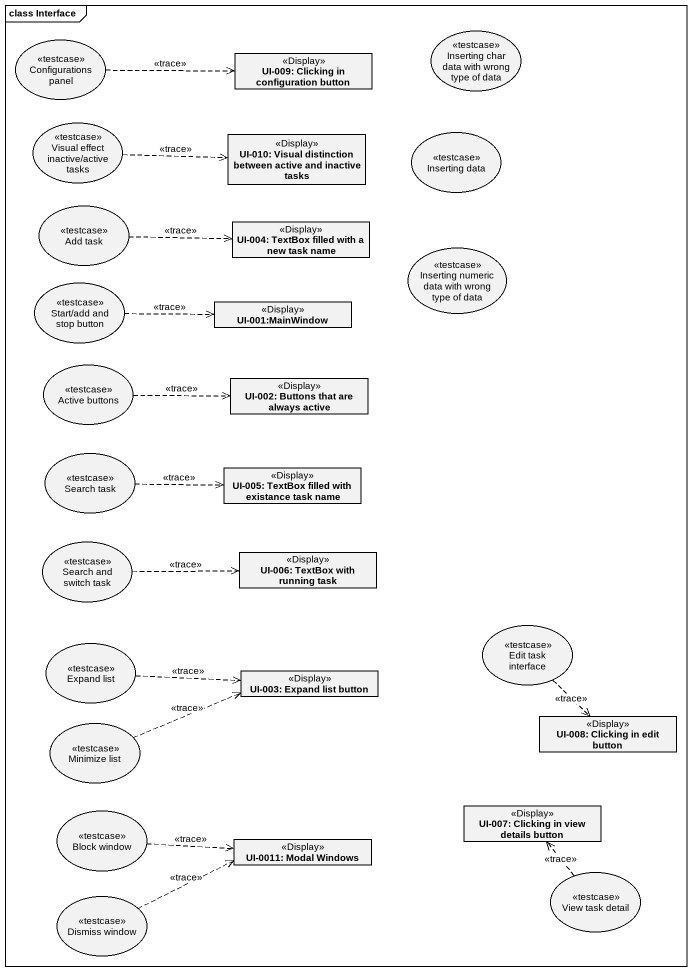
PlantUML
@startuml
mainframe class Interface
allowmixing
hide circle
hide empty members
usecase "Inserting char data with wrong type of data" as Inserting_char_data_with <<testcase>>
usecase "Configurations panel" as Configurations_panel <<testcase>>
class "UI-009: Clicking in configuration button" as UI_009_Clicking_in <<Display>>
usecase "Visual effect inactive/active tasks" as Visual_effect_inactive <<testcase>>
class "UI-010: Visual distinction between active and inactive tasks" as UI_010_Visual_distinction <<Display>>
usecase "Inserting data" as Inserting_data <<testcase>>
usecase "Add task" as Add_task <<testcase>>
class "UI-004: TextBox filled with a new task name" as UI_004_TextBox_filled_with <<Display>>
usecase "Inserting numeric data with wrong type of data" as Inserting_numeric_data_with <<testcase>>
usecase "Start/add and stop button" as Start_add_and_stop_button <<testcase>>
class "UI-001:MainWindow" as UI_001_MainWindow <<Display>>
usecase "Active buttons" as Active_buttons <<testcase>>
class "UI-002: Buttons that are always active" as UI_002_Buttons_that_are <<Display>>
usecase "Search task" as Search_task <<testcase>>
class "UI-005: TextBox filled with existance task name" as UI_005_TextBox_filled_with <<Display>>
usecase "Search and switch task" as Search_and_switch_task <<testcase>>
class "UI-006: TextBox with running task" as UI_006_TextBox_with_running <<Display>>
usecase "Expand list" as Expand_list <<testcase>>
usecase "Edit task interface" as Edit_task_interface <<testcase>>
class "UI-003: Expand list button" as UI_003_Expand_list_button <<Display>>
usecase "Minimize list" as Minimize_list <<testcase>>
class "UI-008: Clicking in edit button" as UI_008_Clicking_in_edit <<Display>>
usecase "Block window" as Block_window <<testcase>>
class "UI-007: Clicking in view details button" as UI_007_Clicking_in_view <<Display>>
class "UI-0011: Modal Windows" as UI_0011_Modal_Windows <<Display>>
usecase "View task detail" as View_task_detail <<testcase>>
usecase "Dismiss window" as Dismiss_window <<testcase>>
Configurations_panel .right.> UI_009_Clicking_in : <<trace>>
Visual_effect_inactive .right.> UI_010_Visual_distinction : <<trace>>
Add_task .right.> UI_004_TextBox_filled_with : <<trace>>
Start_add_and_stop_button .right.> UI_001_MainWindow : <<trace>>
Active_buttons .right.> UI_002_Buttons_that_are : <<trace>>
Search_task .right.> UI_005_TextBox_filled_with : <<trace>>
Search_and_switch_task .right.> UI_006_TextBox_with_running : <<trace>>
Expand_list .right.> UI_003_Expand_list_button : <<trace>>
Edit_task_interface ..> UI_008_Clicking_in_edit : <<trace>>
Minimize_list .right.> UI_003_Expand_list_button : <<trace>>
Block_window .right.> UI_0011_Modal_Windows : <<trace>>
View_task_detail .up.> UI_007_Clicking_in_view : <<trace>>
Dismiss_window .right.> UI_0011_Modal_Windows : <<trace>>
@enduml
